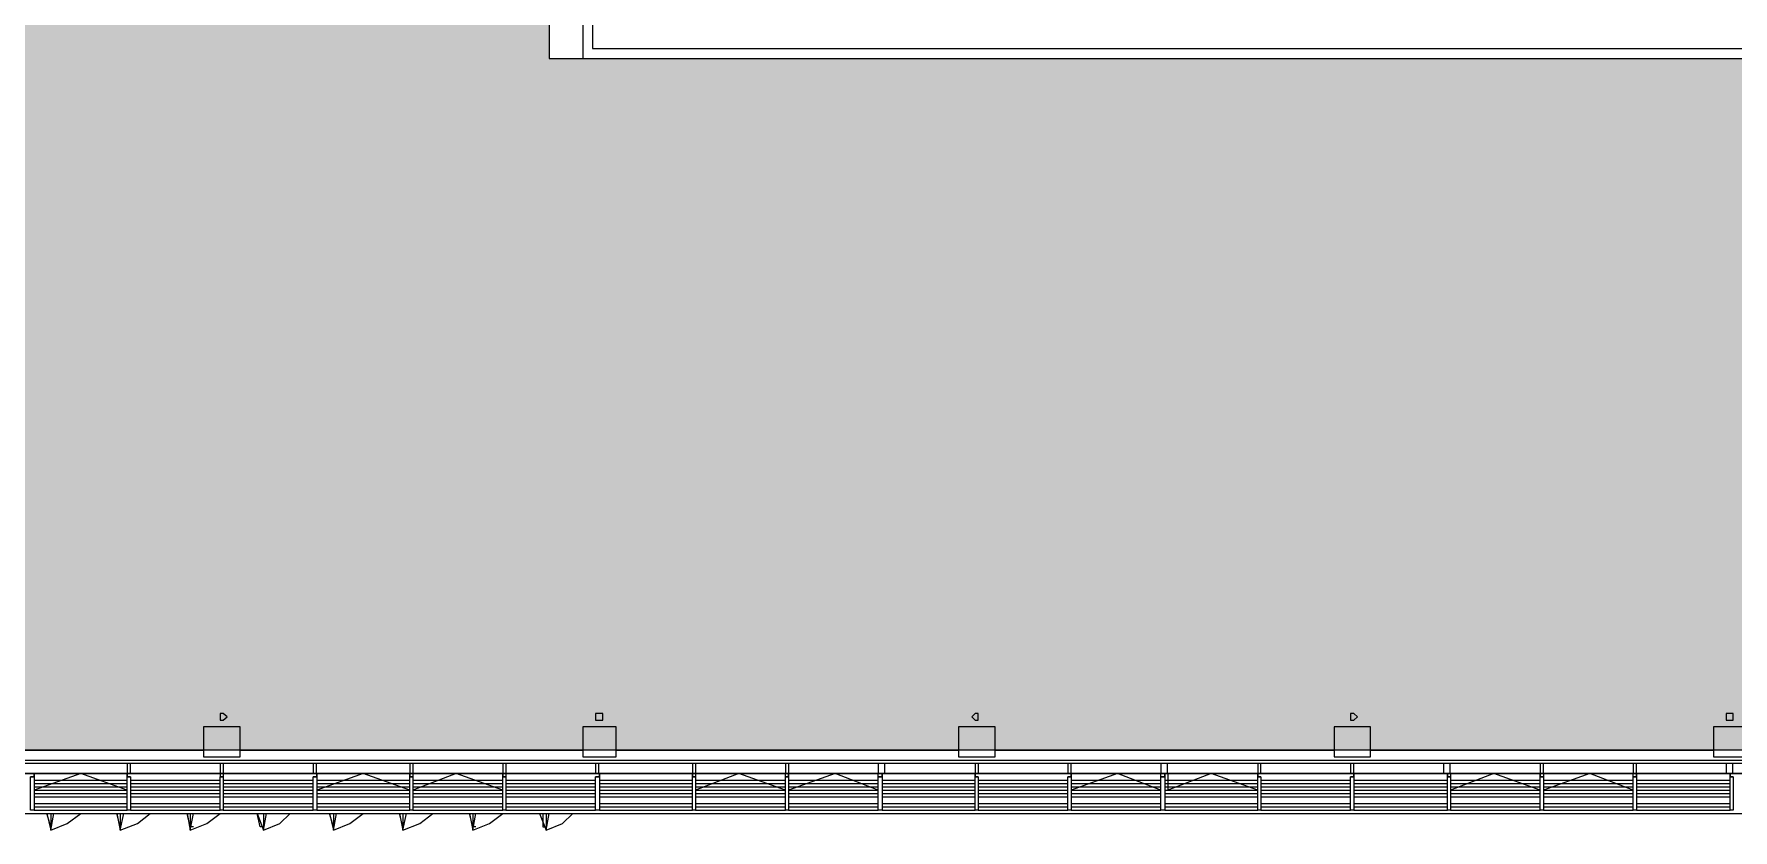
# Model space of a CAD drawing. Header units: inches. Extents: x 0.9 to 46, y 0.8 to 32.4.
# Drawn here: x 43.416 to 44.267, y 20.571 to 20.97 of the extents above; entities that cross this region are included whole.
import ezdxf

# ---------------------------------------------------------------- set-up
doc = ezdxf.new("R2010")
doc.units = ezdxf.units.IN
doc.header["$MEASUREMENT"] = 0
doc.layers.add('PDF_Geometry', color=7, linetype='Continuous')
doc.layers.add('PDF_Solid Fills', color=7, linetype='Continuous')

msp = doc.modelspace()

# ---------------------------------------------------------------- linework, layer by layer
at = {"layer": 'PDF_Geometry', "color": 9, "lineweight": 20, "true_color": 0xc0c0c0}
for points in [[(44.77264, 21.46629), (44.54738, 21.46629), (44.54738, 21.46128), (44.54738, 21.5196), (44.46411, 21.5196), (44.46411, 21.73959), (42.36758, 21.73959), (42.36758, 20.6063), (45.69248, 20.6063), (45.69248, 21.73959), (45.01767, 21.73959), (45.01767, 21.73627), (45.02597, 21.73627), (45.11243, 21.73627), (45.12073, 21.73627), (45.12073, 21.45627), (45.11243, 21.45627), (45.11243, 21.73627)], [(43.69103, 20.97462), (43.69103, 20.95793), (44.39934, 20.95793), (44.39934, 21.24795)], [(43.69582, 20.97462), (43.69582, 20.96294), (44.39424, 20.96294), (44.39424, 21.24795)], [(43.32922, 20.61128), (43.50088, 20.61128)], [(43.51906, 20.61128), (43.69103, 20.61128)], [(43.70762, 20.61128), (43.87928, 20.61128)], [(43.89746, 20.61128), (44.06752, 20.61128)], [(44.08571, 20.61128), (44.25768, 20.61128)], [(45.68418, 20.60464), (42.37747, 20.60464)], [(42.37588, 20.59963), (45.68259, 20.59963), (42.37588, 20.59963)], [(43.41409, 20.59797), (43.416, 20.59797), (43.41409, 20.59797)], [(43.416, 20.59797), (43.416, 20.58129), (43.41409, 20.58129), (43.41409, 20.59797)], [(43.416, 20.59963), (43.416, 20.59797), (43.416, 20.59963)], [(43.416, 20.59628), (43.46259, 20.59628)], [(43.416, 20.59462), (43.46259, 20.59462)], [(43.416, 20.59296), (43.46259, 20.59296)], [(43.46259, 20.59963), (43.46259, 20.59797), (43.46259, 20.59963)], [(43.46259, 20.59797), (43.46418, 20.59797), (43.46259, 20.59797)], [(43.46418, 20.59797), (43.46418, 20.58129), (43.46259, 20.58129), (43.46259, 20.59797)], [(43.46418, 20.59628), (43.50917, 20.59628)], [(43.46418, 20.59462), (43.50917, 20.59462)], [(43.46418, 20.59296), (43.50917, 20.59296)], [(43.50917, 20.59797), (43.51077, 20.59797), (43.50917, 20.59797)], [(43.51077, 20.59797), (43.51077, 20.58129), (43.50917, 20.58129), (43.50917, 20.59797)], [(43.51077, 20.59628), (43.55575, 20.59628)], [(43.51077, 20.59462), (43.55575, 20.59462)], [(43.51077, 20.59296), (43.55575, 20.59296)], [(43.55575, 20.59797), (43.55767, 20.59797), (43.55575, 20.59797)], [(43.55767, 20.59797), (43.55767, 20.58129), (43.55575, 20.58129), (43.55575, 20.59797)], [(43.55767, 20.59963), (43.55767, 20.59797), (43.55767, 20.59963)], [(43.55767, 20.59628), (43.60425, 20.59628)], [(43.55767, 20.59462), (43.60425, 20.59462)], [(43.55767, 20.59296), (43.60425, 20.59296)], [(43.60425, 20.59963), (43.60425, 20.59797), (43.60425, 20.59963)], [(43.60425, 20.59797), (43.60584, 20.59797), (43.60425, 20.59797)], [(43.60584, 20.59797), (43.60584, 20.58129), (43.60425, 20.58129), (43.60425, 20.59797)], [(43.60584, 20.59628), (43.65083, 20.59628)], [(43.60584, 20.59462), (43.65083, 20.59462)], [(43.60584, 20.59296), (43.65083, 20.59296)], [(43.65083, 20.59797), (43.65243, 20.59797), (43.65083, 20.59797)], [(43.65243, 20.59797), (43.65243, 20.58129), (43.65083, 20.58129), (43.65083, 20.59797)], [(43.65243, 20.59628), (43.69741, 20.59628)], [(43.65243, 20.59462), (43.69741, 20.59462)], [(43.65243, 20.59296), (43.69741, 20.59296)], [(43.69741, 20.59797), (43.69933, 20.59797), (43.69741, 20.59797)], [(43.69933, 20.59797), (43.69933, 20.58129), (43.69741, 20.58129), (43.69741, 20.59797)], [(43.69933, 20.59963), (43.69933, 20.59797), (43.69933, 20.59963)], [(43.69933, 20.59628), (43.74591, 20.59628)], [(43.69933, 20.59462), (43.74591, 20.59462)], [(43.69933, 20.59296), (43.74591, 20.59296)], [(43.74591, 20.59963), (43.74591, 20.59797), (43.74591, 20.59963)], [(43.74591, 20.59797), (43.74751, 20.59797), (43.74591, 20.59797)], [(43.74751, 20.59797), (43.74751, 20.58129), (43.74591, 20.58129), (43.74591, 20.59797)], [(43.74751, 20.59628), (43.79249, 20.59628)], [(43.74751, 20.59462), (43.79249, 20.59462)], [(43.74751, 20.59296), (43.79249, 20.59296)], [(43.79249, 20.59797), (43.79409, 20.59797), (43.79249, 20.59797)], [(43.79409, 20.59797), (43.79409, 20.58129), (43.79249, 20.58129), (43.79249, 20.59797)], [(43.79409, 20.59963), (43.79409, 20.59797), (43.79409, 20.59963)], [(43.79409, 20.59628), (43.83908, 20.59628)], [(43.79409, 20.59462), (43.83908, 20.59462)], [(43.79409, 20.59296), (43.83908, 20.59296)], [(43.83908, 20.59797), (43.84099, 20.59797), (43.83908, 20.59797)], [(43.84099, 20.59797), (43.84099, 20.58129), (43.83908, 20.58129), (43.83908, 20.59797)], [(43.84099, 20.59963), (43.84099, 20.59797), (43.84099, 20.59963)], [(43.84099, 20.59628), (43.88757, 20.59628)], [(43.84099, 20.59462), (43.88757, 20.59462)], [(43.84099, 20.59296), (43.88757, 20.59296)], [(43.88757, 20.59963), (43.88757, 20.59797), (43.88757, 20.59963)], [(43.88757, 20.59797), (43.88917, 20.59797), (43.88757, 20.59797)], [(43.88917, 20.59797), (43.88917, 20.58129), (43.88757, 20.58129), (43.88757, 20.59797)], [(43.88917, 20.59628), (43.93415, 20.59628)], [(43.88917, 20.59462), (43.93415, 20.59462)], [(43.88917, 20.59296), (43.93415, 20.59296)], [(43.93415, 20.59797), (43.93575, 20.59797), (43.93415, 20.59797)], [(43.93575, 20.59797), (43.93575, 20.58129), (43.93415, 20.58129), (43.93415, 20.59797)], [(43.93575, 20.59963), (43.93575, 20.59797), (43.93575, 20.59963)], [(43.93575, 20.59628), (43.98074, 20.59628)], [(43.93575, 20.59462), (43.98074, 20.59462)], [(43.93575, 20.59296), (43.98074, 20.59296)], [(43.98074, 20.59797), (43.98265, 20.59797), (43.98074, 20.59797)], [(43.98265, 20.59797), (43.98265, 20.58129), (43.98074, 20.58129), (43.98074, 20.59797)], [(43.98265, 20.59963), (43.98265, 20.59797), (43.98265, 20.59963)], [(43.98265, 20.5913), (44.02923, 20.5913), (44.00594, 20.59963), (43.98425, 20.5913)], [(43.98265, 20.59628), (44.02923, 20.59628)], [(43.98265, 20.59462), (44.02923, 20.59462)], [(43.98265, 20.59296), (44.02923, 20.59296)], [(44.02923, 20.59963), (44.02923, 20.59797), (44.02923, 20.59963)], [(44.02923, 20.59797), (44.03083, 20.59797), (44.02923, 20.59797)], [(44.03083, 20.59797), (44.03083, 20.58129), (44.02923, 20.58129), (44.02923, 20.59797)], [(44.03083, 20.59628), (44.07582, 20.59628)], [(44.03083, 20.59462), (44.07582, 20.59462)], [(44.03083, 20.59296), (44.07582, 20.59296)], [(44.07582, 20.59797), (44.07741, 20.59797), (44.07582, 20.59797)], [(44.07741, 20.59797), (44.07741, 20.58129), (44.07582, 20.58129), (44.07582, 20.59797)], [(44.07741, 20.59963), (44.07741, 20.59797), (44.07741, 20.59963)], [(44.07741, 20.59628), (44.12431, 20.59628)], [(44.07741, 20.59462), (44.12431, 20.59462)], [(44.07741, 20.59296), (44.12431, 20.59296)], [(44.12431, 20.59963), (44.12431, 20.59797), (44.12431, 20.59963)], [(44.12431, 20.59797), (44.12591, 20.59797), (44.12431, 20.59797)], [(44.12591, 20.59797), (44.12591, 20.58129), (44.12431, 20.58129), (44.12431, 20.59797)], [(44.12591, 20.59628), (44.1709, 20.59628)], [(44.12591, 20.59462), (44.1709, 20.59462)], [(44.12591, 20.59296), (44.1709, 20.59296)], [(44.1709, 20.59963), (44.1709, 20.59797), (44.1709, 20.59963)], [(44.1709, 20.59797), (44.17249, 20.59797), (44.1709, 20.59797)], [(44.17249, 20.59797), (44.17249, 20.58129), (44.1709, 20.58129), (44.1709, 20.59797)], [(44.17249, 20.59628), (44.21748, 20.59628)], [(44.17249, 20.59462), (44.21748, 20.59462)], [(44.17249, 20.59296), (44.21748, 20.59296)], [(44.21748, 20.59797), (44.21907, 20.59797), (44.21748, 20.59797)], [(44.21907, 20.59797), (44.21907, 20.58129), (44.21748, 20.58129), (44.21748, 20.59797)], [(44.21907, 20.59963), (44.21907, 20.59797), (44.21907, 20.59963)], [(44.21907, 20.59628), (44.26597, 20.59628)], [(44.21907, 20.59462), (44.26597, 20.59462)], [(44.21907, 20.59296), (44.26597, 20.59296)], [(44.26597, 20.59963), (44.26597, 20.59797), (44.26597, 20.59963)], [(44.26597, 20.59797), (44.26757, 20.59797), (44.26597, 20.59797)], [(44.26757, 20.59797), (44.26757, 20.58129), (44.26597, 20.58129), (44.26597, 20.59797)], [(43.416, 20.58961), (43.46259, 20.58961)], [(43.416, 20.58795), (43.46259, 20.58795)], [(43.416, 20.58463), (43.46259, 20.58463)], [(43.46418, 20.5913), (43.50917, 20.5913)], [(43.46418, 20.58961), (43.50917, 20.58961)], [(43.46418, 20.58795), (43.50917, 20.58795)], [(43.46418, 20.58463), (43.50917, 20.58463)], [(43.51077, 20.5913), (43.55575, 20.5913)], [(43.51077, 20.58961), (43.55575, 20.58961)], [(43.51077, 20.58795), (43.55575, 20.58795)], [(43.51077, 20.58463), (43.55575, 20.58463)], [(43.55767, 20.58961), (43.60425, 20.58961)], [(43.55767, 20.58795), (43.60425, 20.58795)], [(43.55767, 20.58463), (43.60425, 20.58463)], [(43.60584, 20.58961), (43.65083, 20.58961)], [(43.60584, 20.58795), (43.65083, 20.58795)], [(43.60584, 20.58463), (43.65083, 20.58463)], [(43.65243, 20.5913), (43.69741, 20.5913)], [(43.65243, 20.58961), (43.69741, 20.58961)], [(43.65243, 20.58795), (43.69741, 20.58795)], [(43.65243, 20.58463), (43.69741, 20.58463)], [(43.69933, 20.5913), (43.74591, 20.5913)], [(43.69933, 20.58961), (43.74591, 20.58961)], [(43.69933, 20.58795), (43.74591, 20.58795)], [(43.69933, 20.58463), (43.74591, 20.58463)], [(43.74751, 20.58961), (43.79249, 20.58961)], [(43.74751, 20.58795), (43.79249, 20.58795)], [(43.74751, 20.58463), (43.79249, 20.58463)], [(43.79409, 20.58961), (43.83908, 20.58961)], [(43.79409, 20.58795), (43.83908, 20.58795)], [(43.79409, 20.58463), (43.83908, 20.58463)], [(43.84099, 20.5913), (43.88757, 20.5913)], [(43.84099, 20.58961), (43.88757, 20.58961)], [(43.84099, 20.58795), (43.88757, 20.58795)], [(43.84099, 20.58463), (43.88757, 20.58463)], [(43.88917, 20.5913), (43.93415, 20.5913)], [(43.88917, 20.58961), (43.93415, 20.58961)], [(43.88917, 20.58795), (43.93415, 20.58795)], [(43.88917, 20.58463), (43.93415, 20.58463)], [(43.93575, 20.58961), (43.98074, 20.58961)], [(43.93575, 20.58795), (43.98074, 20.58795)], [(43.93575, 20.58463), (43.98074, 20.58463)], [(43.98265, 20.58961), (44.02923, 20.58961)], [(43.98265, 20.58795), (44.02923, 20.58795)], [(43.98265, 20.58463), (44.02923, 20.58463)], [(44.03083, 20.5913), (44.07582, 20.5913)], [(44.03083, 20.58961), (44.07582, 20.58961)], [(44.03083, 20.58795), (44.07582, 20.58795)], [(44.03083, 20.58463), (44.07582, 20.58463)], [(44.07741, 20.5913), (44.12431, 20.5913)], [(44.07741, 20.58961), (44.12431, 20.58961)], [(44.07741, 20.58795), (44.12431, 20.58795)], [(44.07741, 20.58463), (44.12431, 20.58463)], [(44.12591, 20.58961), (44.1709, 20.58961)], [(44.12591, 20.58795), (44.1709, 20.58795)], [(44.12591, 20.58463), (44.1709, 20.58463)], [(44.17249, 20.58961), (44.21748, 20.58961)], [(44.17249, 20.58795), (44.21748, 20.58795)], [(44.17249, 20.58463), (44.21748, 20.58463)], [(44.21907, 20.5913), (44.26597, 20.5913)], [(44.21907, 20.58961), (44.26597, 20.58961)], [(44.21907, 20.58795), (44.26597, 20.58795)], [(44.21907, 20.58463), (44.26597, 20.58463)], [(43.36751, 20.57963), (43.416, 20.57963), (43.46259, 20.57963), (43.51077, 20.57963), (43.55767, 20.57963), (43.60425, 20.57963), (43.65243, 20.57963), (43.69933, 20.57963), (43.74591, 20.57963), (43.79409, 20.57963), (43.84099, 20.57963), (43.88757, 20.57963), (43.93575, 20.57963), (43.98265, 20.57963), (44.02923, 20.57963), (44.07741, 20.57963), (44.12431, 20.57963), (44.1709, 20.57963), (44.21907, 20.57963), (44.26597, 20.57963), (44.31255, 20.57963)], [(43.416, 20.58294), (43.46259, 20.58294)], [(43.416, 20.58129), (43.46259, 20.58129)], [(43.4243, 20.57462), (43.4243, 20.57296), (43.42239, 20.57963), (43.4243, 20.5713), (43.4326, 20.57462), (43.4393, 20.57963)], [(43.4243, 20.57963), (43.4243, 20.5713), (43.4259, 20.57963)], [(43.45908, 20.57462), (43.45908, 20.57296), (43.45748, 20.57963), (43.45908, 20.5713), (43.46769, 20.57462), (43.47407, 20.57963)], [(43.45908, 20.57963), (43.45908, 20.5713), (43.46099, 20.57963)], [(43.46418, 20.58294), (43.50917, 20.58294)], [(43.46418, 20.58129), (43.50917, 20.58129)], [(43.49577, 20.57296), (43.49417, 20.57296), (43.49258, 20.57963), (43.49417, 20.5713), (43.50247, 20.57462), (43.50917, 20.57963)], [(43.49417, 20.57963), (43.49417, 20.5713), (43.49577, 20.57963)], [(43.51077, 20.58294), (43.55575, 20.58294)], [(43.51077, 20.58129), (43.55575, 20.58129)], [(43.53087, 20.57296), (43.52927, 20.57296), (43.52767, 20.57963), (43.53087, 20.5713), (43.53916, 20.57462), (43.54427, 20.57963)], [(43.53087, 20.57963), (43.53087, 20.5713), (43.53246, 20.57963)], [(43.55767, 20.58294), (43.60425, 20.58294)], [(43.55767, 20.58129), (43.60425, 20.58129)], [(43.56596, 20.57462), (43.56596, 20.57296), (43.56405, 20.57963), (43.56596, 20.5713), (43.57426, 20.57462), (43.58096, 20.57963)], [(43.56596, 20.57963), (43.56596, 20.5713), (43.56756, 20.57963)], [(43.60074, 20.57462), (43.60074, 20.57296), (43.59914, 20.57963), (43.60074, 20.5713), (43.60936, 20.57462), (43.61574, 20.57963)], [(43.60074, 20.57963), (43.60074, 20.5713), (43.60265, 20.57963)], [(43.60584, 20.58294), (43.65083, 20.58294)], [(43.60584, 20.58129), (43.65083, 20.58129)], [(43.63743, 20.57296), (43.63584, 20.57296), (43.63424, 20.57963), (43.63584, 20.5713), (43.64413, 20.57462), (43.65083, 20.57963)], [(43.63584, 20.57963), (43.63584, 20.5713), (43.63743, 20.57963)], [(43.65243, 20.58294), (43.69741, 20.58294)], [(43.65243, 20.58129), (43.69741, 20.58129)], [(43.66934, 20.57963), (43.67253, 20.5713), (43.68082, 20.57462), (43.68593, 20.57963)], [(43.67093, 20.57963), (43.67093, 20.57296), (43.67253, 20.57296)], [(43.67253, 20.57963), (43.67253, 20.5713), (43.67412, 20.57963)], [(43.69933, 20.58294), (43.74591, 20.58294)], [(43.69933, 20.58129), (43.74591, 20.58129)], [(43.74751, 20.58294), (43.79249, 20.58294)], [(43.74751, 20.58129), (43.79249, 20.58129)], [(43.79409, 20.58294), (43.83908, 20.58294)], [(43.79409, 20.58129), (43.83908, 20.58129)], [(43.84099, 20.58294), (43.88757, 20.58294)], [(43.84099, 20.58129), (43.88757, 20.58129)], [(43.88917, 20.58294), (43.93415, 20.58294)], [(43.88917, 20.58129), (43.93415, 20.58129)], [(43.93575, 20.58294), (43.98074, 20.58294)], [(43.93575, 20.58129), (43.98074, 20.58129)], [(43.98265, 20.58294), (44.02923, 20.58294)], [(43.98265, 20.58129), (44.02923, 20.58129)], [(44.03083, 20.58294), (44.07582, 20.58294)], [(44.03083, 20.58129), (44.07582, 20.58129)], [(44.07741, 20.58294), (44.12431, 20.58294)], [(44.07741, 20.58129), (44.12431, 20.58129)], [(44.12591, 20.58294), (44.1709, 20.58294)], [(44.12591, 20.58129), (44.1709, 20.58129)], [(44.17249, 20.58294), (44.21748, 20.58294)], [(44.17249, 20.58129), (44.21748, 20.58129)], [(44.21907, 20.58294), (44.26597, 20.58294)], [(44.21907, 20.58129), (44.26597, 20.58129)]]:
    msp.add_lwpolyline(points, dxfattribs=at)
for points in [[(43.67412, 20.95793), (44.906, 20.95793), (44.906, 20.88962), (45.01767, 20.88962), (45.01767, 20.61128), (43.04271, 20.61128), (43.04271, 20.9996), (42.94763, 20.9996), (42.94763, 21.34629), (43.04271, 21.34629), (43.04271, 21.37127), (43.04271, 21.73627), (44.45262, 21.73627), (44.45262, 21.37127), (43.67412, 21.37127)], [(43.51268, 20.62796), (43.51077, 20.62962), (43.50917, 20.62962), (43.50917, 20.6263), (43.51077, 20.6263)], [(43.70093, 20.62796), (43.70093, 20.62962), (43.69741, 20.62962), (43.69741, 20.6263), (43.70093, 20.6263)], [(43.88917, 20.62796), (43.88917, 20.62962), (43.88757, 20.62962), (43.88598, 20.62796), (43.88757, 20.6263), (43.88917, 20.6263)], [(44.07933, 20.62796), (44.07741, 20.62962), (44.07582, 20.62962), (44.07582, 20.6263), (44.07741, 20.6263)], [(44.26757, 20.62796), (44.26757, 20.62962), (44.26406, 20.62962), (44.26406, 20.6263), (44.26757, 20.6263)], [(43.50088, 20.60796), (43.51921, 20.60796), (43.51921, 20.62296), (43.50088, 20.62296)], [(43.69103, 20.60796), (43.7077, 20.60796), (43.7077, 20.62296), (43.69103, 20.62296)], [(43.87928, 20.60796), (43.89761, 20.60796), (43.89761, 20.62296), (43.87928, 20.62296)], [(44.06752, 20.60796), (44.08585, 20.60796), (44.08585, 20.62296), (44.06752, 20.62296)], [(44.25768, 20.60796), (44.27434, 20.60796), (44.27434, 20.62296), (44.25768, 20.62296)], [(43.46259, 20.59963), (43.46426, 20.59963), (43.46426, 20.60464), (43.46259, 20.60464)], [(43.50917, 20.59963), (43.51083, 20.59963), (43.51083, 20.60464), (43.50917, 20.60464)], [(43.55575, 20.59963), (43.55742, 20.59963), (43.55742, 20.60464), (43.55575, 20.60464)], [(43.60425, 20.59963), (43.60592, 20.59963), (43.60592, 20.60464), (43.60425, 20.60464)], [(43.65083, 20.59963), (43.6525, 20.59963), (43.6525, 20.60464), (43.65083, 20.60464)], [(43.69741, 20.59963), (43.69908, 20.59963), (43.69908, 20.60464), (43.69741, 20.60464)], [(43.74591, 20.59963), (43.74758, 20.59963), (43.74758, 20.60464), (43.74591, 20.60464)], [(43.79249, 20.59963), (43.79416, 20.59963), (43.79416, 20.60464), (43.79249, 20.60464)], [(43.83908, 20.59963), (43.84242, 20.59963), (43.84242, 20.60464), (43.83908, 20.60464)], [(43.88757, 20.59963), (43.88924, 20.59963), (43.88924, 20.60464), (43.88757, 20.60464)], [(43.93415, 20.59963), (43.93582, 20.59963), (43.93582, 20.60464), (43.93415, 20.60464)], [(43.98074, 20.59963), (43.98406, 20.59963), (43.98406, 20.60464), (43.98074, 20.60464)], [(44.02923, 20.59963), (44.03089, 20.59963), (44.03089, 20.60464), (44.02923, 20.60464)], [(44.07582, 20.59963), (44.07749, 20.59963), (44.07749, 20.60464), (44.07582, 20.60464)], [(44.1224, 20.59963), (44.12574, 20.59963), (44.12574, 20.60464), (44.1224, 20.60464)], [(44.1709, 20.59963), (44.17257, 20.59963), (44.17257, 20.60464), (44.1709, 20.60464)], [(44.21748, 20.59963), (44.21913, 20.59963), (44.21913, 20.60464), (44.21748, 20.60464)], [(44.26406, 20.59963), (44.26739, 20.59963), (44.26739, 20.60464), (44.26406, 20.60464)], [(43.46259, 20.5913), (43.4393, 20.59963), (43.416, 20.5913)], [(43.416, 20.5913), (43.46267, 20.5913), (43.46267, 20.59963), (43.416, 20.59963)], [(43.50917, 20.59797), (43.51083, 20.59797), (43.51083, 20.59963), (43.50917, 20.59963)], [(43.60425, 20.5913), (43.58096, 20.59963), (43.55767, 20.5913)], [(43.55767, 20.5913), (43.60433, 20.5913), (43.60433, 20.59963), (43.55767, 20.59963)], [(43.65083, 20.5913), (43.62754, 20.59963), (43.60584, 20.5913)], [(43.60584, 20.5913), (43.65084, 20.5913), (43.65084, 20.59963), (43.60584, 20.59963)], [(43.65083, 20.59797), (43.6525, 20.59797), (43.6525, 20.59963), (43.65083, 20.59963)], [(43.79249, 20.5913), (43.7692, 20.59963), (43.74751, 20.5913)], [(43.74751, 20.5913), (43.79251, 20.5913), (43.79251, 20.59963), (43.74751, 20.59963)], [(43.83908, 20.5913), (43.81738, 20.59963), (43.79409, 20.5913)], [(43.79409, 20.5913), (43.83908, 20.5913), (43.83908, 20.59963), (43.79409, 20.59963)], [(43.98074, 20.5913), (43.95904, 20.59963), (43.93575, 20.5913)], [(43.93575, 20.5913), (43.98075, 20.5913), (43.98075, 20.59963), (43.93575, 20.59963)], [(43.98425, 20.5913), (44.02925, 20.5913), (44.02925, 20.59963), (43.98425, 20.59963)], [(44.1709, 20.5913), (44.1476, 20.59963), (44.12591, 20.5913)], [(44.12591, 20.5913), (44.1709, 20.5913), (44.1709, 20.59963), (44.12591, 20.59963)], [(44.21748, 20.5913), (44.19578, 20.59963), (44.17249, 20.5913)], [(44.17249, 20.5913), (44.2175, 20.5913), (44.2175, 20.59963), (44.17249, 20.59963)]]:
    msp.add_lwpolyline(points, close=True, dxfattribs=at)
at = {"layer": 'PDF_Solid Fills', "color": 9, "lineweight": 20, "true_color": 0xc0c0c0, "transparency": 33554559}
for points in [[(43.04271, 20.9996), (43.04271, 20.95793), (43.67412, 20.95793)], [(43.04271, 20.9996), (43.67412, 20.9996), (43.67412, 20.95793)], [(43.04271, 20.95793), (43.04271, 20.88962), (44.906, 20.88962)], [(43.04271, 20.95793), (44.906, 20.95793), (44.906, 20.88962)], [(43.04271, 20.88962), (43.04271, 20.61128), (45.01767, 20.61128)], [(43.04271, 20.88962), (45.01767, 20.88962), (45.01767, 20.61128)]]:
    msp.add_solid(points, dxfattribs=at)

doc.saveas('drawing.dxf')
